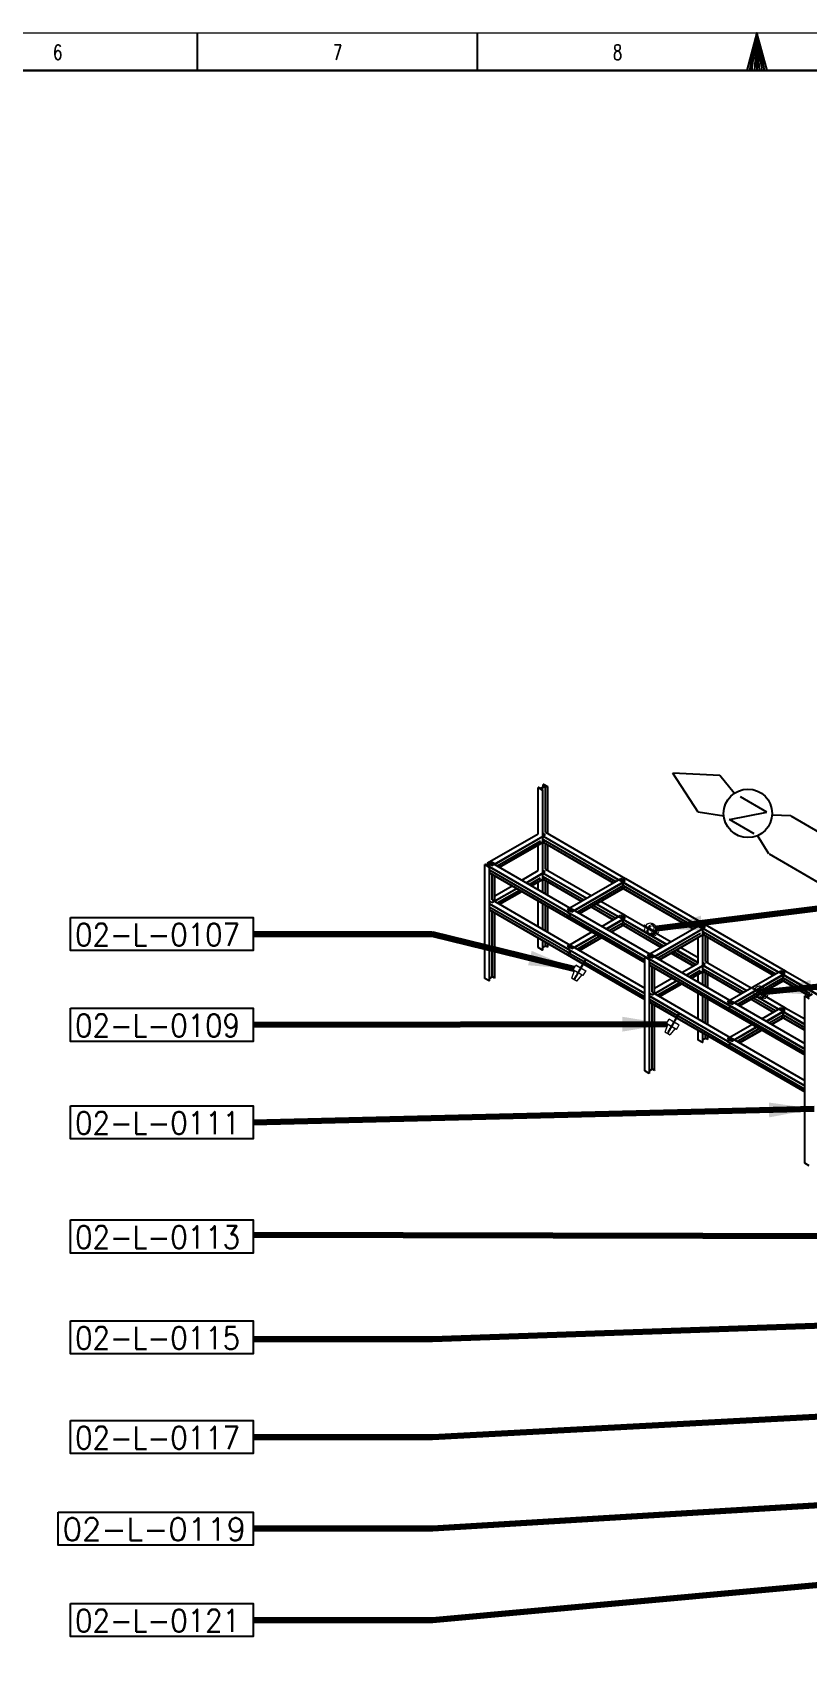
# Model space of a CAD drawing. Header units: inches. Extents: x 19 to 689223, y 34 to 210034.
# Drawn here: x 492701 to 544063, y 101603 to 210034 of the extents above; entities that cross this region are included whole.
import ezdxf

# ---------------------------------------------------------------- set-up
doc = ezdxf.new("R2010")
doc.units = ezdxf.units.IN
doc.header["$MEASUREMENT"] = 0
doc.linetypes.add('LIGHTINGLAYOUTPROGRESSUNIT-EMBED 2_DWG$0$HIDDEN2', pattern=[0.1875, 0.125, -0.0625])
for name, color, linetype in [('_Auto', 7, 'Continuous'), ('Default', 7, 'Continuous'), ('LIGHTINGLAYOUTPROGRESSUNIT-EMBED 2_DWG$0$DwgTemplate', 7, 'Continuous')]:
    doc.layers.add(name, color=color, linetype=linetype)
doc.layers.add('Pipe Rack Lighting', color=1, linetype='Continuous', lineweight=5)
doc.styles.add('HZTXT', font='txt_qlt.shx', dxfattribs={"width": 0.7, "bigfont": 'hztxt.shx'})
doc.styles.get("Standard").update_dxf_attribs({"font": 'arial.ttf'})
doc.styles.add('TEG BORDER', font='txt_qlt.shx', dxfattribs={"width": 0.7, "bigfont": 'hztxt.shx'})
doc.dimstyles.new('ANSI_L', dxfattribs={"dimtxt": 0.18, "dimasz": 0.18, "dimexe": 0.18, "dimexo": 0.0625, "dimgap": 0.09, "dimtad": 0, "dimtih": 1, "dimtoh": 1, "dimdec": 4, "dimzin": 0, "dimdsep": 46, "dimtxsty": 'Standard', "dimcen": 0.09, "dimadec": 0, "dimazin": 0, "dimtfac": 1, "dimtdec": 4, "dimtofl": 0, "dimtmove": 0, "dimatfit": 3, "dimfxl": 1, "dimtolj": 1, "dimtzin": 0, "dimarcsym": 0})

# ---------------------------------------------------------------- blocks, each defined once
blk = doc.blocks.new('TEG BORDER A2')
for p, q in [((222.75, 420), (222.75, 415)), ((259.88, 420), (259.88, 415)), ((297, 420), (297, 415))]:
    blk.add_line(p, q)
at = {"linetype": 'Continuous'}
blk.add_line((489, 415), (5, 415), dxfattribs=at)
at = {"color": 5, "lineweight": 15}
blk.add_lwpolyline([(0, 420), (594, 420), (594, 0), (0, 0)], close=True, dxfattribs=at)
blk.add_lwpolyline([(297, 420), (295.66, 415), (298.34, 415), (297, 420), (296, 415), (296.33, 415), (297, 420), (296.67, 415), (297.33, 415), (297, 420), (297.67, 415), (298, 415), (297, 420)])
blk.add_lwpolyline([(5, 415), (589, 415), (589, 5), (5, 5)], close=True)
at = {"char_height": 2, "width": 2, "attachment_point": 1, "style": 'TEG BORDER'}
for s, insert in [('6', (203.67, 418.41)), ('7', (240.8, 418.41)), ('8', (277.92, 418.41))]:
    blk.add_mtext(s, dxfattribs=dict(at, insert=insert))

msp = doc.modelspace()

# ---------------------------------------------------------------- linework, layer by layer
at = {"layer": '_Auto', "color": 7, "linetype": 'Continuous'}
for points in [[(495210.6307, 151378.0773), (507310.8746, 151378.0773), (507310.8746, 149182.9553), (495210.6307, 149182.9553)], [(495210.6307, 145355.9161), (507310.8746, 145355.9161), (507310.8746, 143160.7941), (495210.6307, 143160.7941)], [(495210.6307, 138894.0051), (507310.8746, 138894.0051), (507310.8746, 136698.8832), (495210.6307, 136698.8832)], [(495210.6307, 131323.444), (507310.8746, 131323.444), (507310.8746, 129128.322), (495210.6307, 129128.322)], [(495210.6307, 124639.2087), (507310.8746, 124639.2087), (507310.8746, 122444.0868), (495210.6307, 122444.0868)], [(495210.6307, 118027.9735), (507310.8746, 118027.9735), (507310.8746, 115832.8515), (495210.6307, 115832.8515)], [(494386.3284, 111957.5727), (507310.8746, 111957.5727), (507310.8746, 109762.4508), (494386.3284, 109762.4508)], [(495210.6307, 105900.4458), (507310.8746, 105900.4458), (507310.8746, 103705.3239), (495210.6307, 103705.3239)]]:
    msp.add_lwpolyline(points, close=True, dxfattribs=at)
at = {"layer": 'Default', "color": 7, "linetype": 'Continuous'}
for p, q in [((538254.1771, 160800.0968), (535142.6014, 160945.5346)), ((536815.7779, 158351.2731), (535146.9679, 160953.0976)), ((539223.0406, 159610.2224), (538254.1771, 160800.0968)), ((538528.1326, 158095.6716), (536815.7779, 158351.2731)), ((538893.6394, 157884.6461), (541379.1657, 158366.5532)), ((541379.1657, 158366.5532), (539636.1882, 159372.8617)), ((540549.1123, 156928.8584), (538893.6394, 157884.6461)), ((542970.9599, 158106.3855), (541728.3878, 158164.9297)), ((542970.9599, 158106.3855), (546875.4354, 155852.1355)), ((541515.0883, 155604.2802), (540764.1216, 156804.7227)), ((541530.2743, 155587.1382), (545443.2101, 153328.0036))]:
    msp.add_line(p, q, dxfattribs=at)
msp.add_circle((540125.0275, 158279.677), 1607.4611, dxfattribs=at)
at = {"layer": 'LIGHTINGLAYOUTPROGRESSUNIT-EMBED 2_DWG$0$DwgTemplate', "color": 9, "linetype": 'Continuous'}
for p, q in [((526239.1725, 160003.4213), (526221.212, 159993.0518)), ((526221.212, 159993.0518), (526513.0703, 159824.5474)), ((526221.212, 156931.1897), (526221.212, 159993.0518)), ((526379.6012, 159922.3448), (526239.1725, 160003.4213)), ((526699.7473, 160107.1812), (526379.6012, 159922.3448)), ((526390.602, 159915.9934), (526710.7482, 160100.8299)), ((526531.0308, 159834.9169), (526390.602, 159915.9934)), ((526513.0703, 159824.5474), (526531.0308, 159834.9169)), ((526513.0703, 159824.5474), (526513.0703, 153054.2822)), ((526531.0308, 153043.9127), (526531.0308, 159834.9169)), ((526577.2791, 160198.6273), (526559.3186, 160188.2578)), ((526559.3186, 160188.2578), (526699.7473, 160107.1812)), ((526559.3186, 160026.1046), (526559.3186, 160188.2578)), ((526869.1374, 160030.1228), (526577.2791, 160198.6273)), ((526710.7482, 157022.6357), (526710.7482, 160100.8299)), ((526710.7482, 160100.8299), (526851.1769, 160019.7533)), ((526851.1769, 160019.7533), (526869.1374, 160030.1228)), ((526851.1769, 156941.5592), (526851.1769, 160019.7533)), ((526869.1374, 156931.1897), (526869.1374, 160030.1228)), ((522863.7116, 154992.7359), (526221.212, 156931.1897)), ((523155.5699, 154824.2315), (526691.1039, 156865.4729)), ((523319.4596, 154898.1142), (526545.1747, 156760.4817)), ((523499.177, 154794.3543), (526372.6415, 156453.3498)), ((523639.6058, 154713.2777), (526685.6034, 156471.8853)), ((523657.5663, 154702.9082), (526545.1747, 156370.0697)), ((526221.212, 154481.6999), (526221.212, 156183.0298)), ((526531.0308, 156789.3867), (531702.5464, 153803.6107)), ((526531.0308, 156544.7959), (526545.1747, 156552.9619)), ((526531.0308, 156398.9747), (531218.5106, 153692.657)), ((526545.1747, 156760.4817), (531538.6567, 153877.4935)), ((526545.1747, 156552.9619), (531358.9393, 153773.7336)), ((526545.1747, 156370.0697), (531200.5501, 153682.2875)), ((526550.6751, 156946.5495), (526691.1039, 156865.4729)), ((526696.6043, 157030.8017), (531994.4047, 153972.1152)), ((526710.7482, 154573.146), (526710.7482, 156274.4758)), ((526851.1769, 154492.0694), (526851.1769, 156193.3993)), ((526869.1374, 154481.6999), (526869.1374, 156183.0298)), ((523041.7452, 155095.5237), (523023.7847, 155085.1542)), ((523023.7847, 155085.1542), (523164.2134, 155004.0776)), ((523333.6035, 154927.0192), (523041.7452, 155095.5237)), ((522703.6386, 154900.3177), (522685.678, 154889.9482)), ((522685.678, 147337.3548), (522685.678, 154889.9482)), ((522685.678, 154889.9482), (522977.5364, 154721.4437)), ((522844.0673, 154819.2411), (522703.6386, 154900.3177)), ((522903.2919, 154949.1452), (522761.1794, 154867.0965)), ((523164.2134, 155004.0776), (522844.0673, 154819.2411)), ((522855.0681, 154812.8898), (523175.2143, 154997.7263)), ((522995.4969, 154731.8132), (522855.0681, 154812.8898)), ((522863.7116, 154824.2315), (523155.5699, 154992.7359)), ((522863.7116, 154992.7359), (522863.7116, 154971.9969)), ((523155.5699, 154824.2315), (522863.7116, 154992.7359)), ((522863.7116, 154971.9969), (522986.1799, 154901.2899)), ((522863.7116, 154824.2315), (528167.0125, 151762.3693)), ((522977.5364, 154721.4437), (522995.4969, 154731.8132)), ((522977.5364, 154721.4437), (522977.5364, 147168.8504)), ((522995.4969, 147179.2199), (522995.4969, 154731.8132)), ((522995.4969, 154727.4062), (528167.0125, 151741.6303)), ((522995.4969, 154357.7333), (528167.0125, 151371.9574)), ((522995.4969, 154336.9943), (528167.0125, 151351.2183)), ((523009.6408, 154511.7205), (528307.4412, 151453.0339)), ((523155.5699, 154992.7359), (528458.8708, 151930.8738)), ((523175.2143, 154997.7263), (523315.643, 154916.6497)), ((523175.2143, 152548.2365), (523175.2143, 154233.2344)), ((523315.643, 154916.6497), (523333.6035, 154927.0192)), ((523315.643, 154900.3177), (523315.643, 154916.6497)), ((523315.643, 152450.828), (523315.643, 154152.1578)), ((523333.6035, 154889.9482), (523333.6035, 154927.0192)), ((523333.6035, 152440.4585), (523333.6035, 154141.7883)), ((525130.9611, 153852.2433), (526221.212, 154481.6999)), ((525422.8195, 153683.7388), (526691.1039, 154415.9832)), ((525440.78, 153673.3693), (526545.1747, 154310.9919)), ((525620.4973, 153569.6094), (526372.6415, 154003.8601)), ((525760.9261, 153488.5329), (526685.6034, 154022.3956)), ((526531.0308, 154339.8969), (529435.2969, 152663.1181)), ((526531.0308, 154095.3062), (526545.1747, 154103.4722)), ((526545.1747, 154310.9919), (529417.3364, 152652.7486)), ((526545.1747, 154103.4722), (529237.619, 152548.9887)), ((526550.6751, 154497.0597), (526691.1039, 154415.9832)), ((526696.6043, 154581.312), (529727.1552, 152831.6226)), ((523155.5699, 152374.7417), (524774.894, 153309.6589)), ((523319.4596, 152448.6244), (524792.8545, 153299.2894)), ((523333.6035, 152814.5384), (524483.0356, 153478.1634)), ((523499.177, 152344.8646), (524972.5719, 153195.5295)), ((523639.6058, 152263.788), (525113.0006, 153114.4529)), ((523657.5663, 152253.4185), (525130.9611, 153104.0834)), ((525778.8866, 153478.1634), (526545.1747, 153920.58)), ((526221.212, 153222.7867), (526221.212, 153733.54)), ((526531.0308, 153949.485), (529097.1902, 152467.9121)), ((526545.1747, 153920.58), (529079.2297, 152457.5426)), ((526710.7482, 152940.1528), (526710.7482, 153824.9861)), ((526851.1769, 152859.0763), (526851.1769, 153743.9095)), ((526869.1374, 152848.7068), (526869.1374, 153733.54)), ((528167.0125, 151930.8738), (531702.5464, 153972.1152)), ((528458.8708, 151762.3693), (531994.4047, 153803.6107)), ((528622.7605, 151836.252), (531848.4755, 153698.6195)), ((528802.4779, 151732.4921), (531848.4755, 153491.0997)), ((528942.9066, 151651.4156), (531988.9043, 153410.0231)), ((528960.8671, 151641.0461), (531848.4755, 153308.2076)), ((531994.4047, 153972.1152), (531702.5464, 153803.6107)), ((531702.5464, 153972.1152), (531994.4047, 153803.6107)), ((531708.0468, 153800.4351), (531999.9051, 153968.9396)), ((531708.0468, 153800.4351), (537005.8472, 150741.7486)), ((531708.0468, 153410.0231), (531848.4755, 153491.0997)), ((531708.0468, 153410.0231), (536521.8114, 150630.7948)), ((531848.4755, 153491.0997), (531848.4755, 153698.6195)), ((531848.4755, 153698.6195), (536841.9576, 150815.6313)), ((531848.4755, 153491.0997), (536662.2402, 150711.8714)), ((531848.4755, 153308.2076), (536503.8509, 150620.4253)), ((531994.4047, 153965.7639), (531994.4047, 153972.1152)), ((531999.9051, 153968.9396), (537297.7056, 150910.253)), ((522995.4969, 152298.6555), (528167.0125, 149312.8795)), ((522995.4969, 152277.9164), (528167.0125, 149292.1405)), ((522995.4969, 151908.2435), (528167.0125, 148922.4676)), ((522995.4969, 151887.5045), (528167.0125, 148901.7286)), ((523009.6408, 152062.2307), (528307.4412, 149003.5442)), ((523155.5699, 152374.7417), (523015.1412, 152455.8183)), ((523161.0704, 152540.0705), (528458.8708, 149481.384)), ((526221.212, 150773.297), (526221.212, 152474.6268)), ((526513.0703, 152306.1223), (526513.0703, 150604.7925)), ((526531.0308, 150594.423), (526531.0308, 152295.7528)), ((526710.7482, 150490.6631), (526710.7482, 152191.9929)), ((526851.1769, 150409.5865), (526851.1769, 152110.9164)), ((526869.1374, 150399.217), (526869.1374, 152100.5469)), ((528458.8708, 151930.8738), (528167.0125, 151762.3693)), ((528458.8708, 151762.3693), (528167.0125, 151930.8738)), ((528172.5129, 151759.1936), (528464.3712, 151927.6981)), ((528464.3712, 151927.6981), (533762.1717, 148869.0116)), ((529727.1552, 152083.4627), (531200.5501, 151232.7978)), ((529745.1157, 152093.8322), (531218.5106, 151243.1673)), ((529885.5445, 152174.9088), (531358.9393, 151324.2438)), ((530065.2618, 152278.6686), (531538.6567, 151428.0037)), ((530083.2224, 152289.0382), (531702.5464, 151354.121)), ((530375.0807, 152457.5426), (531994.4047, 151522.6255)), ((523175.2143, 147445.1329), (523175.2143, 151783.7446)), ((523315.643, 147364.0563), (523315.643, 151702.6681)), ((523333.6035, 147374.4258), (523333.6035, 151692.2986)), ((528167.0125, 151762.3693), (528167.0125, 151741.6303)), ((528167.0125, 151741.6303), (528172.5129, 151744.8059)), ((528307.4412, 151453.0339), (528167.0125, 151371.9574)), ((528167.0125, 151371.9574), (528167.0125, 151351.2183)), ((528167.0125, 151351.2183), (528172.5129, 151354.394)), ((528172.5129, 151738.4546), (528172.5129, 151759.1936)), ((528172.5129, 151759.1936), (533470.3133, 148700.5071)), ((528172.5129, 151738.4546), (533306.4237, 148774.3898)), ((528172.5129, 151368.7817), (528312.9416, 151449.8583)), ((528172.5129, 151348.0427), (528172.5129, 151368.7817)), ((528172.5129, 151368.7817), (533292.2798, 148412.8829)), ((528172.5129, 151348.0427), (533292.2798, 148392.1439)), ((528307.4412, 151660.5537), (528307.4412, 151453.0339)), ((528312.9416, 151449.8583), (528312.9416, 151657.378)), ((528312.9416, 151449.8583), (533292.2798, 148575.0361)), ((530434.262, 150790.3811), (531702.5464, 151522.6255)), ((530726.1203, 150621.8766), (531994.4047, 151354.121)), ((530744.0808, 150611.5071), (531848.4755, 151249.1297)), ((530923.7982, 150507.7473), (531848.4755, 151041.61)), ((531064.227, 150426.6707), (531988.9043, 150960.5334)), ((531082.1875, 150416.3012), (531848.4755, 150858.7178)), ((531702.5464, 151522.6255), (531994.4047, 151354.121)), ((531994.4047, 151522.6255), (531702.5464, 151354.121)), ((531708.0468, 151350.9453), (531999.9051, 151519.4498)), ((531708.0468, 151350.9453), (534738.5977, 149601.2559)), ((531708.0468, 150960.5334), (531848.4755, 151041.61)), ((531708.0468, 150960.5334), (534400.4911, 149406.05)), ((531848.4755, 151041.61), (531848.4755, 151249.1297)), ((531848.4755, 151249.1297), (534720.6372, 149590.8864)), ((531848.4755, 151041.61), (534540.9198, 149487.1265)), ((531848.4755, 150858.7178), (534382.5306, 149395.6805)), ((531994.4047, 151516.2741), (531994.4047, 151522.6255)), ((531999.9051, 151519.4498), (535030.4561, 149769.7604)), ((533470.3133, 148869.0116), (537005.8472, 150910.253)), ((533762.1717, 148700.5071), (537297.7056, 150741.7486)), ((536845.7742, 150817.8348), (536827.8137, 150807.4653)), ((536827.8137, 150807.4653), (537119.672, 150638.9608)), ((536986.2029, 150736.7582), (536845.7742, 150817.8348)), ((537306.3491, 150921.5947), (536986.2029, 150736.7582)), ((536997.2037, 150730.4069), (537317.3499, 150915.2434)), ((537137.6325, 150649.3303), (536997.2037, 150730.4069)), ((537005.8472, 150741.7486), (537297.7056, 150910.253)), ((537297.7056, 150910.253), (537005.8472, 150741.7486)), ((537005.8472, 150910.253), (537297.7056, 150741.7486)), ((537005.8472, 150741.7486), (542309.1481, 147679.8864)), ((537183.8808, 151013.0408), (537165.9203, 151002.6713)), ((537165.9203, 150986.3393), (537165.9203, 151002.6713)), ((537165.9203, 151002.6713), (537306.3491, 150921.5947)), ((537475.7391, 150844.5363), (537183.8808, 151013.0408)), ((537297.7056, 150910.253), (542601.0064, 147848.3909)), ((537317.3499, 150915.2434), (537457.7786, 150834.1668)), ((537317.3499, 150898.9114), (537317.3499, 150915.2434)), ((537457.7786, 150834.1668), (537475.7391, 150844.5363)), ((537457.7786, 150817.8348), (537457.7786, 150834.1668)), ((537475.7391, 150807.4653), (537475.7391, 150844.5363)), ((526221.212, 149378.5963), (526221.212, 150025.1371)), ((526513.0703, 149856.6326), (526513.0703, 149210.0918)), ((526531.0308, 149220.4613), (526531.0308, 149846.2631)), ((526710.7482, 149486.3743), (526710.7482, 149742.5032)), ((526851.1769, 149405.2978), (526851.1769, 149661.4266)), ((526869.1374, 149415.6673), (526869.1374, 149651.0571)), ((528167.0125, 149481.384), (529786.3365, 150416.3012)), ((528458.8708, 149312.8795), (530078.1948, 150247.7967)), ((528622.7605, 149386.7623), (530096.1553, 150237.4272)), ((528802.4779, 149283.0024), (530275.8727, 150133.6673)), ((528942.9066, 149201.9258), (530416.3015, 150052.5907)), ((528960.8671, 149191.5563), (530434.262, 150042.2212)), ((533926.0613, 148774.3898), (537151.7764, 150636.7573)), ((534105.7787, 148670.63), (536979.2432, 150329.6255)), ((534246.2075, 148589.5534), (537292.2052, 150348.161)), ((534264.168, 148579.1839), (537151.7764, 150246.3454)), ((536827.8137, 148357.9756), (536827.8137, 150059.3054)), ((537119.672, 150638.9608), (537137.6325, 150649.3303)), ((537119.672, 150638.9608), (537119.672, 146930.5579)), ((537137.6325, 146920.1884), (537137.6325, 150649.3303)), ((537137.6325, 150421.0716), (537151.7764, 150429.2375)), ((537137.6325, 150275.2504), (541825.1123, 147568.9327)), ((537151.7764, 150636.7573), (542145.2584, 147753.7691)), ((537151.7764, 150429.2375), (541965.541, 147650.0092)), ((537151.7764, 150246.3454), (541807.1518, 147558.5631)), ((537317.3499, 148449.4216), (537317.3499, 150150.7515)), ((537457.7786, 148368.3451), (537457.7786, 150069.6749)), ((537475.7391, 148357.9756), (537475.7391, 150059.3054)), ((526513.0703, 149210.0918), (526221.212, 149378.5963)), ((526531.0308, 149220.4613), (526513.0703, 149210.0918)), ((526710.7482, 149486.3743), (526531.0308, 149382.6145)), ((526851.1769, 149405.2978), (526710.7482, 149486.3743)), ((526869.1374, 149415.6673), (526851.1769, 149405.2978)), ((528458.8708, 149312.8795), (528167.0125, 149481.384)), ((528458.8708, 149481.384), (528167.0125, 149312.8795)), ((528167.0125, 149312.8795), (528167.0125, 149292.1405)), ((528167.0125, 149292.1405), (528172.5129, 149295.3162)), ((528307.4412, 149003.5442), (528167.0125, 148922.4676)), ((528167.0125, 148922.4676), (528167.0125, 148901.7286)), ((528167.0125, 148901.7286), (528172.5129, 148904.9043)), ((528172.5129, 149309.7039), (528464.3712, 149478.2084)), ((528172.5129, 149288.9649), (528172.5129, 149309.7039)), ((528172.5129, 149309.7039), (533292.2798, 146353.8051)), ((528172.5129, 149288.9649), (533292.2798, 146333.0661)), ((528172.5129, 148919.292), (528312.9416, 149000.3685)), ((528172.5129, 148919.292), (529192.476, 148330.416)), ((528172.5129, 148898.5529), (528172.5129, 148919.292)), ((528172.5129, 148898.5529), (529183.4957, 148314.8617)), ((528307.4412, 149211.0639), (528307.4412, 149003.5442)), ((528312.9416, 149000.3685), (528312.9416, 149207.8883)), ((528312.9416, 149000.3685), (529262.6903, 148452.0309)), ((528464.3712, 149478.2084), (533292.2798, 146690.8141)), ((533310.2403, 148776.5934), (533292.2798, 148766.2238)), ((533292.2798, 148766.2238), (533584.1381, 148597.7194)), ((533292.2798, 141213.6305), (533292.2798, 148766.2238)), ((533450.669, 148695.5168), (533310.2403, 148776.5934)), ((533770.8152, 148880.3532), (533450.669, 148695.5168)), ((533461.6698, 148689.1655), (533781.816, 148874.0019)), ((533602.0986, 148608.0889), (533461.6698, 148689.1655)), ((533470.3133, 148700.5071), (533762.1717, 148869.0116)), ((533762.1717, 148869.0116), (533470.3133, 148700.5071)), ((533762.1717, 148700.5071), (533470.3133, 148869.0116)), ((533470.3133, 148700.5071), (538773.6142, 145638.6449)), ((533584.1381, 148597.7194), (533602.0986, 148608.0889)), ((533584.1381, 148597.7194), (533584.1381, 141045.126)), ((533602.0986, 141055.4955), (533602.0986, 148608.0889)), ((533602.0986, 148603.6818), (538773.6142, 145617.9059)), ((533648.3469, 148971.7993), (533630.3864, 148961.4298)), ((533630.3864, 148961.4298), (533770.8152, 148880.3532)), ((533940.2052, 148803.2948), (533648.3469, 148971.7993)), ((533762.1717, 148869.0116), (539065.4725, 145807.1494)), ((533781.816, 148874.0019), (533922.2447, 148792.9253)), ((533922.2447, 148792.9253), (533940.2052, 148803.2948)), ((533922.2447, 148776.5934), (533922.2447, 148792.9253)), ((533940.2052, 148766.2238), (533940.2052, 148803.2948)), ((535030.4561, 149021.6005), (536503.8509, 148170.9356)), ((535048.4166, 149031.97), (536521.8114, 148181.3051)), ((535188.8453, 149113.0466), (536662.2402, 148262.3817)), ((535368.5627, 149216.8065), (536827.8137, 148374.3075)), ((535386.5232, 149227.176), (536827.8137, 148395.0465)), ((535678.3815, 149395.6805), (536827.8137, 148732.0555)), ((529238.4883, 148283.1117), (533292.2798, 145942.6542)), ((529247.4686, 148298.666), (533292.2798, 145963.3932)), ((529317.6829, 148420.2809), (533292.2798, 146125.5463)), ((533602.0986, 148234.0089), (538773.6142, 145248.233)), ((533602.0986, 148213.2699), (538773.6142, 145227.494)), ((533616.2425, 148387.9961), (538914.0429, 145329.3096)), ((533781.816, 146424.5122), (533781.816, 148109.51)), ((533922.2447, 146327.1036), (533922.2447, 148028.4335)), ((533940.2052, 146316.7341), (533940.2052, 148018.064)), ((535737.5628, 147728.519), (536827.8137, 148357.9756)), ((536029.4212, 147560.0145), (537297.7056, 148292.2588)), ((536047.3817, 147549.645), (537151.7764, 148187.2676)), ((536227.0991, 147445.8851), (536979.2432, 147880.1357)), ((536367.5278, 147364.8085), (537292.2052, 147898.6712)), ((536385.4883, 147354.439), (537151.7764, 147796.8556)), ((536827.8137, 147099.0623), (536827.8137, 147609.8157)), ((537137.6325, 148216.1726), (540041.8986, 146539.3937)), ((537137.6325, 147971.5818), (537151.7764, 147979.7478)), ((537137.6325, 147825.7606), (539703.792, 146344.1878)), ((537151.7764, 148187.2676), (540023.9381, 146529.0242)), ((537151.7764, 147979.7478), (539844.2207, 146425.2644)), ((537151.7764, 147796.8556), (539685.8314, 146333.8183)), ((537157.2768, 148373.3354), (537297.7056, 148292.2588)), ((537303.206, 148457.5876), (540333.7569, 146707.8982)), ((537317.3499, 146816.4285), (537317.3499, 147701.2617)), ((537457.7786, 146735.3519), (537457.7786, 147620.1852)), ((537475.7391, 146724.9824), (537475.7391, 147609.8157)), ((538773.6142, 145807.1494), (542309.1481, 147848.3909)), ((539065.4725, 145638.6449), (542601.0064, 147679.8864)), ((539229.3622, 145712.5277), (542455.0773, 147574.8951)), ((542601.0064, 147848.3909), (542309.1481, 147679.8864)), ((542309.1481, 147848.3909), (542601.0064, 147679.8864)), ((542314.6485, 147676.7107), (542606.5068, 147845.2152)), ((542314.6485, 147676.7107), (547612.449, 144618.0242)), ((542455.0773, 147367.3754), (542455.0773, 147574.8951)), ((542455.0773, 147574.8951), (547448.5593, 144691.9069)), ((542601.0064, 147842.0395), (542601.0064, 147848.3909)), ((542606.5068, 147845.2152), (547904.3073, 144786.5287)), ((522977.5364, 147168.8504), (522685.678, 147337.3548)), ((522995.4969, 147179.2199), (522977.5364, 147168.8504)), ((523175.2143, 147445.1329), (522995.4969, 147341.373)), ((523315.643, 147364.0563), (523175.2143, 147445.1329)), ((523333.6035, 147374.4258), (523315.643, 147364.0563)), ((533767.6721, 146416.3462), (539065.4725, 143357.6597)), ((533778.8753, 146260.6612), (535381.4957, 147185.9345)), ((533926.0613, 146324.9001), (535399.4562, 147175.565)), ((533940.2052, 146690.8141), (535089.6374, 147354.439)), ((534105.7787, 146221.1402), (535579.1736, 147071.8051)), ((534246.2075, 146140.0636), (535719.6023, 146990.7286)), ((534264.168, 146129.6941), (535737.5628, 146980.3591)), ((539409.0796, 145608.7678), (542455.0773, 147367.3754)), ((539549.5083, 145527.6912), (542595.506, 147286.2988)), ((539567.4688, 145517.3217), (542455.0773, 147184.4832)), ((542314.6485, 147286.2988), (542455.0773, 147367.3754)), ((542314.6485, 147286.2988), (544210.6051, 146191.6678)), ((542455.0773, 147367.3754), (544236.9881, 146338.5887)), ((542455.0773, 147184.4832), (544192.6446, 146181.2982)), ((533602.0986, 146174.9311), (538773.6142, 143189.1552)), ((533602.0986, 146154.1921), (538773.6142, 143168.4162)), ((533602.0986, 145784.5192), (535379.6603, 144758.2435)), ((533602.0986, 145763.7802), (535370.68, 144742.6892)), ((533616.2425, 145938.5064), (535449.8747, 144879.8583)), ((533778.8753, 146260.6612), (533638.4465, 146341.7378)), ((533781.816, 141321.4085), (533781.816, 145660.0203)), ((533922.2447, 141240.332), (533922.2447, 145578.9437)), ((533940.2052, 141250.7015), (533940.2052, 145568.5742)), ((536827.8137, 144649.5726), (536827.8137, 146350.9024)), ((537119.672, 146182.398), (537119.672, 144481.0681)), ((537137.6325, 144470.6986), (537137.6325, 146172.0285)), ((537317.3499, 144366.9387), (537317.3499, 146068.2686)), ((537457.7786, 144285.8622), (537457.7786, 145987.192)), ((537475.7391, 144275.4927), (537475.7391, 145976.8225)), ((539065.4725, 145638.6449), (538773.6142, 145807.1494)), ((539065.4725, 145807.1494), (538773.6142, 145638.6449)), ((538773.6142, 145638.6449), (538773.6142, 145617.9059)), ((538773.6142, 145617.9059), (538779.1146, 145621.0816)), ((538914.0429, 145329.3096), (538773.6142, 145248.233)), ((538779.1146, 145635.4693), (539070.9729, 145803.9737)), ((538779.1146, 145614.7303), (538779.1146, 145635.4693)), ((538779.1146, 145635.4693), (543898.8815, 142679.5705)), ((538779.1146, 145614.7303), (543898.8815, 142658.8315)), ((538779.1146, 145245.0573), (538919.5434, 145326.1339)), ((538914.0429, 145536.8293), (538914.0429, 145329.3096)), ((538919.5434, 145326.1339), (538919.5434, 145533.6537)), ((538919.5434, 145326.1339), (543898.8815, 142451.3117)), ((539070.9729, 145803.9737), (543898.8815, 143016.5794)), ((540333.7569, 145959.7383), (541807.1518, 145109.0734)), ((540351.7174, 145970.1078), (541825.1123, 145119.4429)), ((540492.1462, 146051.1844), (541965.541, 145200.5195)), ((540671.8636, 146154.9443), (542145.2584, 145304.2794)), ((540689.8241, 146165.3138), (542309.1481, 145230.3966)), ((540981.6824, 146333.8183), (542601.0064, 145398.9011)), ((541040.8637, 144666.6568), (542309.1481, 145398.9011)), ((542601.0064, 145398.9011), (542309.1481, 145230.3966)), ((542309.1481, 145398.9011), (542601.0064, 145230.3966)), ((542314.6485, 145227.221), (542606.5068, 145395.7255)), ((542601.0064, 145392.5498), (542601.0064, 145398.9011)), ((542606.5068, 145395.7255), (543898.8815, 144649.5726)), ((543916.842, 146184.2167), (543898.8815, 146173.8472)), ((543898.8815, 135089.9061), (543898.8815, 146173.8472)), ((543898.8815, 146173.8472), (544190.7398, 146005.3427)), ((544057.2707, 146103.1401), (543916.842, 146184.2167)), ((544377.4169, 146287.9766), (544057.2707, 146103.1401)), ((535425.6726, 144710.9392), (538773.6142, 142778.0042)), ((535434.6529, 144726.4935), (538773.6142, 142798.7433)), ((535504.8673, 144848.1083), (538914.0429, 142879.8198)), ((538773.6142, 145248.233), (538773.6142, 145227.494)), ((538773.6142, 145227.494), (538779.1146, 145230.6697)), ((538773.6142, 143357.6597), (540392.9382, 144292.5768)), ((538779.1146, 145224.3183), (538779.1146, 145245.0573)), ((538779.1146, 145245.0573), (543898.8815, 142289.1586)), ((538779.1146, 145224.3183), (543898.8815, 142268.4195)), ((541332.722, 144498.1523), (542601.0064, 145230.3966)), ((541350.6825, 144487.7828), (542455.0773, 145125.4054)), ((541530.3999, 144384.0229), (542455.0773, 144917.8856)), ((541670.8287, 144302.9463), (542595.506, 144836.8091)), ((541688.7892, 144292.5768), (542455.0773, 144734.9935)), ((542314.6485, 145227.221), (543898.8815, 144312.5636)), ((542314.6485, 144836.8091), (542455.0773, 144917.8856)), ((542314.6485, 144836.8091), (543898.8815, 143922.1517)), ((542455.0773, 144917.8856), (542455.0773, 145125.4054)), ((542455.0773, 145125.4054), (543898.8815, 144291.8246)), ((542455.0773, 144917.8856), (543898.8815, 144084.3049)), ((542455.0773, 144734.9935), (543898.8815, 143901.4127)), ((536827.8137, 143254.8719), (536827.8137, 143901.4127)), ((537119.672, 143086.3674), (536827.8137, 143254.8719)), ((537119.672, 143732.9082), (537119.672, 143086.3674)), ((537137.6325, 143096.737), (537137.6325, 143722.5387)), ((537317.3499, 143362.65), (537137.6325, 143258.8901)), ((537317.3499, 143362.65), (537317.3499, 143618.7788)), ((537457.7786, 143281.5734), (537317.3499, 143362.65)), ((537457.7786, 143281.5734), (537457.7786, 143537.7023)), ((537475.7391, 143291.9429), (537457.7786, 143281.5734)), ((537475.7391, 143291.9429), (537475.7391, 143527.3328)), ((539065.4725, 143189.1552), (538773.6142, 143357.6597)), ((539065.4725, 143357.6597), (538773.6142, 143189.1552)), ((538773.6142, 143189.1552), (538773.6142, 143168.4162)), ((538773.6142, 143168.4162), (538779.1146, 143171.5918)), ((538779.1146, 143185.9795), (539070.9729, 143354.484)), ((538779.1146, 143165.2405), (538779.1146, 143185.9795)), ((538779.1146, 143185.9795), (543898.8815, 140230.0807)), ((538779.1146, 143165.2405), (543898.8815, 140209.3417)), ((539065.4725, 143189.1552), (540684.7965, 144124.0723)), ((539070.9729, 143354.484), (543898.8815, 140567.0897)), ((539229.3622, 143263.0379), (540702.7571, 144113.7028)), ((539409.0796, 143159.278), (540882.4744, 144009.943)), ((539549.5083, 143078.2015), (541022.9032, 143928.8664)), ((539567.4688, 143067.832), (541040.8637, 143918.4969)), ((537137.6325, 143096.737), (537119.672, 143086.3674)), ((538914.0429, 142879.8198), (538773.6142, 142798.7433)), ((538773.6142, 142798.7433), (538773.6142, 142778.0042)), ((538773.6142, 142778.0042), (538779.1146, 142781.1799)), ((538779.1146, 142795.5676), (538919.5434, 142876.6442)), ((538779.1146, 142774.8286), (538779.1146, 142795.5676)), ((538779.1146, 142795.5676), (543898.8815, 139839.6688)), ((538779.1146, 142774.8286), (543898.8815, 139818.9298)), ((538914.0429, 143087.3396), (538914.0429, 142879.8198)), ((538919.5434, 142876.6442), (538919.5434, 143084.1639)), ((538919.5434, 142876.6442), (543898.8815, 140001.822)), ((533584.1381, 141045.126), (533292.2798, 141213.6305)), ((533602.0986, 141055.4955), (533584.1381, 141045.126)), ((533781.816, 141321.4085), (533602.0986, 141217.6487)), ((533922.2447, 141240.332), (533781.816, 141321.4085)), ((533940.2052, 141250.7015), (533922.2447, 141240.332)), ((544190.7398, 134921.4016), (543898.8815, 135089.9061))]:
    msp.add_line(p, q, dxfattribs=at)
at = {"layer": 'Pipe Rack Lighting', "linetype": 'LIGHTINGLAYOUTPROGRESSUNIT-EMBED 2_DWG$0$HIDDEN2'}
for p, q in [((533570.6641, 150611.5296), (533246.8141, 150798.5045)), ((534087.8596, 150595.3622), (533947.2599, 150750.0245)), ((533567.4891, 150210.0835), (533396.0391, 150309.0702)), ((534008.8141, 150358.5636), (533570.6641, 150611.5296)), ((534040.5641, 150413.5562), (533602.4141, 150666.5222)), ((533875.0132, 150226.7015), (533670.7719, 150271.1333)), ((533966.5443, 150206.7893), (533875.0132, 150226.7015)), ((529345.5385, 148596.8376), (529339.2314, 148600.4789)), ((529345.5385, 148596.8376), (529339.2314, 148600.4789)), ((529407.9722, 148560.7914), (529345.5385, 148596.8376)), ((529407.9722, 148560.7914), (529345.5385, 148596.8376)), ((529346.1055, 148596.5102), (529401.0981, 148564.7602)), ((528548.3461, 147913.2504), (528608.8941, 147878.293)), ((528584.1055, 147276.6875), (529022.2555, 148035.5855)), ((528608.8941, 147878.293), (529208.2575, 147532.2504)), ((528630.8351, 147865.6254), (529125.7686, 147579.8754)), ((528639.0981, 147244.9375), (529077.2481, 148003.8355)), ((528719.7961, 148210.2105), (528780.3441, 148175.2531)), ((528780.3441, 148175.2531), (529379.7075, 147829.2105)), ((528446.624, 147356.0625), (528476.898, 147338.5838)), ((528476.898, 147338.5838), (528776.5797, 147165.5625)), ((528584.1055, 147276.6875), (528639.0981, 147244.9375)), ((540818.5086, 146426.9846), (540494.6586, 146613.9595)), ((540850.2586, 146481.9772), (540526.4086, 146668.9521)), ((541256.6586, 146174.0186), (540818.5086, 146426.9846)), ((541288.4086, 146229.0112), (540850.2586, 146481.9772)), ((541196.3336, 146685.4499), (541024.8836, 146784.4366)), ((541335.7041, 146410.8172), (541195.1044, 146565.4795)), ((540815.3336, 146025.5386), (540643.8836, 146124.5253)), ((541122.8577, 146042.1565), (540918.6164, 146086.5883)), ((541214.3888, 146022.2443), (541122.8577, 146042.1565)), ((534735.5305, 144341.0779), (534796.0785, 144306.1205)), ((534771.2898, 143704.5149), (535209.4398, 144463.413)), ((534796.0785, 144306.1205), (535395.4418, 143960.0779)), ((534818.0194, 144293.4529), (535312.9529, 144007.7029)), ((534826.2825, 143672.7649), (535264.4325, 144431.663)), ((534906.9805, 144638.038), (534967.5285, 144603.0806)), ((534967.5285, 144603.0806), (535566.8918, 144257.038)), ((535532.7228, 145024.665), (535526.4158, 145028.3064)), ((535532.7228, 145024.665), (535526.4158, 145028.3064)), ((535595.1565, 144988.6189), (535532.7228, 145024.665)), ((535595.1565, 144988.6189), (535532.7228, 145024.665)), ((535533.2898, 145024.3377), (535588.2825, 144992.5877)), ((534633.8083, 143783.8899), (534664.0823, 143766.4112)), ((534664.0823, 143766.4112), (534963.764, 143593.3899)), ((534771.2898, 143704.5149), (534826.2825, 143672.7649))]:
    msp.add_line(p, q, dxfattribs=at)
at = {"layer": 'Pipe Rack Lighting', "linetype": 'Continuous'}
for p, q in [((533602.4141, 150666.5222), (533278.5641, 150853.4971)), ((533948.4891, 150869.9949), (533777.0391, 150968.9816)), ((534150.8696, 150526.0501), (534087.8596, 150595.3622)), ((529022.2555, 148035.5855), (529346.1055, 148596.5102)), ((529077.2481, 148003.8355), (529401.0981, 148564.7602)), ((529339.2314, 148600.4789), (529407.9722, 148560.7914)), ((529339.2314, 148600.4789), (529407.9722, 148560.7914)), ((528446.624, 147356.0625), (528630.8351, 147865.6254)), ((528548.3461, 147913.2504), (528719.7961, 148210.2105)), ((529208.2575, 147532.2504), (528548.3461, 147913.2504)), ((529379.7075, 147829.2105), (528719.7961, 148210.2105)), ((528776.5797, 147165.5625), (529125.7686, 147579.8754)), ((529208.2575, 147532.2504), (529379.7075, 147829.2105)), ((528776.5797, 147165.5625), (528446.624, 147356.0625)), ((541398.7141, 146341.5051), (541335.7041, 146410.8172)), ((534633.8083, 143783.8899), (534818.0194, 144293.4529)), ((534735.5305, 144341.0779), (534906.9805, 144638.038)), ((535395.4418, 143960.0779), (534735.5305, 144341.0779)), ((535566.8918, 144257.038), (534906.9805, 144638.038)), ((535209.4398, 144463.413), (535533.2898, 145024.3377)), ((535264.4325, 144431.663), (535588.2825, 144992.5877)), ((535395.4418, 143960.0779), (535566.8918, 144257.038)), ((535526.4158, 145028.3064), (535595.1565, 144988.6189)), ((535526.4158, 145028.3064), (535595.1565, 144988.6189)), ((534963.764, 143593.3899), (534633.8083, 143783.8899)), ((534963.764, 143593.3899), (535312.9529, 144007.7029))]:
    msp.add_line(p, q, dxfattribs=at)
at = {"layer": 'Pipe Rack Lighting', "linetype": 'LIGHTINGLAYOUTPROGRESSUNIT-EMBED 2_DWG$0$HIDDEN2'}
for centre, major_axis, start_param, end_param in [((533586.5391, 150639.0259), (-190.5, -329.9557), 4.795819067, 7.77292826), ((533262.6891, 150826.0008), (-19.8437, -34.3704), 5.6026892127, 6.9636814017), ((533262.6891, 150826.0008), (-19.8437, -34.3704), 5.6026892127, 6.9636814017), ((533262.6891, 150826.0008), (-15.875, -27.4963), 6.0441880999, 6.5221825144), ((533586.5391, 150639.0259), (190.5, 329.9557), 1.4873662402, 1.6542264134), ((533757.9891, 150540.0392), (-190.5, -329.9557), 3.1415926536, 6.2831853072), ((533757.9891, 150540.0392), (-190.5, -329.9557), 0, 1.4897429528), ((534024.6891, 150386.0599), (-95.25, -164.9778), 2.886290132, 6.5384878288), ((534024.6891, 150386.0599), (-95.25, -164.9778), 0.2553025216, 1.4081508744), ((540834.3836, 146454.4809), (-190.5, -329.9557), 4.795819067, 7.7729282606), ((540834.3836, 146454.4809), (190.5, 329.9557), 1.4873662402, 1.6542264134), ((540834.3836, 146454.4809), (190.5, 329.9557), 5.0973756086, 7.7705515474), ((541005.8336, 146355.4942), (-190.5, -329.9557), 3.1415926536, 6.2831853072), ((541272.5336, 146201.5149), (-95.25, -164.9778), 2.886290132, 6.5384878288), ((541005.8336, 146355.4942), (190.5, 329.9557), 5.6474096092, 6.2831853072), ((541005.8336, 146355.4942), (-190.5, -329.9557), 0, 1.4897429534), ((541272.5336, 146201.5149), (-95.25, -164.9778), 0.2553025216, 1.4081508756)]:
    msp.add_ellipse(centre, major_axis=major_axis, ratio=0.8164965809, start_param=start_param, end_param=end_param, dxfattribs=at)
at = {"layer": 'Pipe Rack Lighting', "linetype": 'Continuous'}
for centre, major_axis, start_param, end_param in [((533262.6891, 150826.0008), (-19.8437, -34.3704), 4.7123889804, 5.6026892127), ((533262.6891, 150826.0008), (-19.8437, -34.3704), 4.7123889804, 5.6026892127), ((533262.6891, 150826.0008), (-15.875, -27.4963), 1.5707963268, 6.0441880999), ((533262.6891, 150826.0008), (-19.8437, -34.3704), 0.6804960945, 4.7123889804), ((533262.6891, 150826.0008), (-19.8437, -34.3704), 0.6804960945, 4.7123889804), ((533262.6891, 150826.0008), (-15.875, -27.4963), 0.2389972073, 1.5707963268), ((533586.5391, 150639.0259), (190.5, 329.9557), 4.7123889804, 7.7705515474), ((533757.9891, 150540.0392), (190.5, 329.9557), 4.7123889804, 6.2831853072), ((533586.5391, 150639.0259), (-190.5, -329.9557), 1.4897429528, 1.5707963268), ((533757.9891, 150540.0392), (-190.5, -329.9557), 1.4897429528, 1.5707963268), ((534024.6891, 150386.0599), (-95.25, -164.9778), 1.4081508744, 1.5707963268), ((534024.6891, 150386.0599), (95.25, 164.9778), 4.7123889804, 6.0278827856), ((540834.3836, 146454.4809), (-190.5, -329.9557), 1.5707963268, 1.955782955), ((541005.8336, 146355.4942), (190.5, 329.9557), 4.7123889804, 5.6474096092), ((540834.3836, 146454.4809), (-190.5, -329.9557), 1.4897429534, 1.5707963268), ((541005.8336, 146355.4942), (-190.5, -329.9557), 1.4897429534, 1.5707963268), ((541272.5336, 146201.5149), (-95.25, -164.9778), 1.4081508756, 1.5707963268), ((541272.5336, 146201.5149), (95.25, 164.9778), 4.7123889804, 6.0278827856)]:
    msp.add_ellipse(centre, major_axis=major_axis, ratio=0.8164965809, start_param=start_param, end_param=end_param, dxfattribs=at)
at = {"layer": 'Pipe Rack Lighting', "linetype": 'LIGHTINGLAYOUTPROGRESSUNIT-EMBED 2_DWG$0$HIDDEN2'}
for centre, major_axis in [((533757.9891, 150540.0392), (-142.875, -247.4668)), ((534024.6891, 150386.0599), (-15.875, -27.4963)), ((540510.5336, 146641.4558), (-19.8437, -34.3704)), ((540510.5336, 146641.4558), (-19.8437, -34.3704)), ((540510.5336, 146641.4558), (-15.875, -27.4963)), ((541005.8336, 146355.4942), (-142.875, -247.4668)), ((541272.5336, 146201.5149), (-15.875, -27.4963))]:
    msp.add_ellipse(centre, major_axis=major_axis, ratio=0.8164965809, dxfattribs=at)

# ---------------------------------------------------------------- block references
at = {"xscale": 499.99999983125, "yscale": 499.99999983125, "zscale": 499.99999983125}
msp.add_blockref('TEG BORDER A2', (392223.4951, 34.1456), dxfattribs=at)

# ---------------------------------------------------------------- texts
at = {"layer": '_Auto', "color": 7, "style": 'HZTXT', "width": 0.9}
for s, p in [('02-L-0107', (495511.735, 149487.8334)), ('02-L-0109', (495511.735, 143465.6722)), ('02-L-0111', (495511.735, 137003.7612)), ('02-L-0113', (495511.735, 129433.2001)), ('02-L-0115', (495511.735, 122748.9648)), ('02-L-0117', (495511.735, 116137.7296)), ('02-L-0121', (495511.735, 104010.2019))]:
    msp.add_text(s, height=1500, dxfattribs=at).set_placement(p)
at = {"layer": '_Auto', "color": 7, "style": 'HZTXT'}
msp.add_text('02-L-0119', height=1500, dxfattribs=at).set_placement((494687.4326, 110067.3288))

# ---------------------------------------------------------------- leaders
at = {"layer": '_Auto', "color": 136, "linetype": 'Continuous'}
for points in [[(534086.53, 150636.4961), (595494.2819, 158275.5152), (607400.5319, 158275.5152)], [(541335.0101, 146443.5158), (595494.2819, 151960.9919), (607400.5319, 151960.9919)], [(528580.3516, 147968.6855), (519217.1246, 150280.5163), (507310.8746, 150280.5163)], [(534788.9604, 144310.2301), (507310.8746, 144258.3551)], [(544523.6357, 138689.9127), (507310.8746, 137796.4441)], [(559181.7696, 130227.0352), (507310.8746, 130347.0317)], [(568040.4066, 125112.4987), (519217.1246, 123419.1434), (507310.8746, 123419.1434)], [(576888.347, 120004.1379), (519217.1246, 116930.4125), (507310.8746, 116930.4125)], [(585729.7076, 114899.576), (519217.1246, 110860.0118), (507310.8746, 110860.0118)], [(591736.508, 111419.4872), (519217.1246, 104802.8849), (507310.8746, 104802.8849)]]:
    msp.add_leader(points, dimstyle='ANSI_L', override={"dimscale": 1, "dimtxt": 3.175, "dimasz": 3000, "dimgap": 1.5875, "dimtad": 0, "dimlwd": 65535}, dxfattribs=at)

doc.saveas('drawing.dxf')
